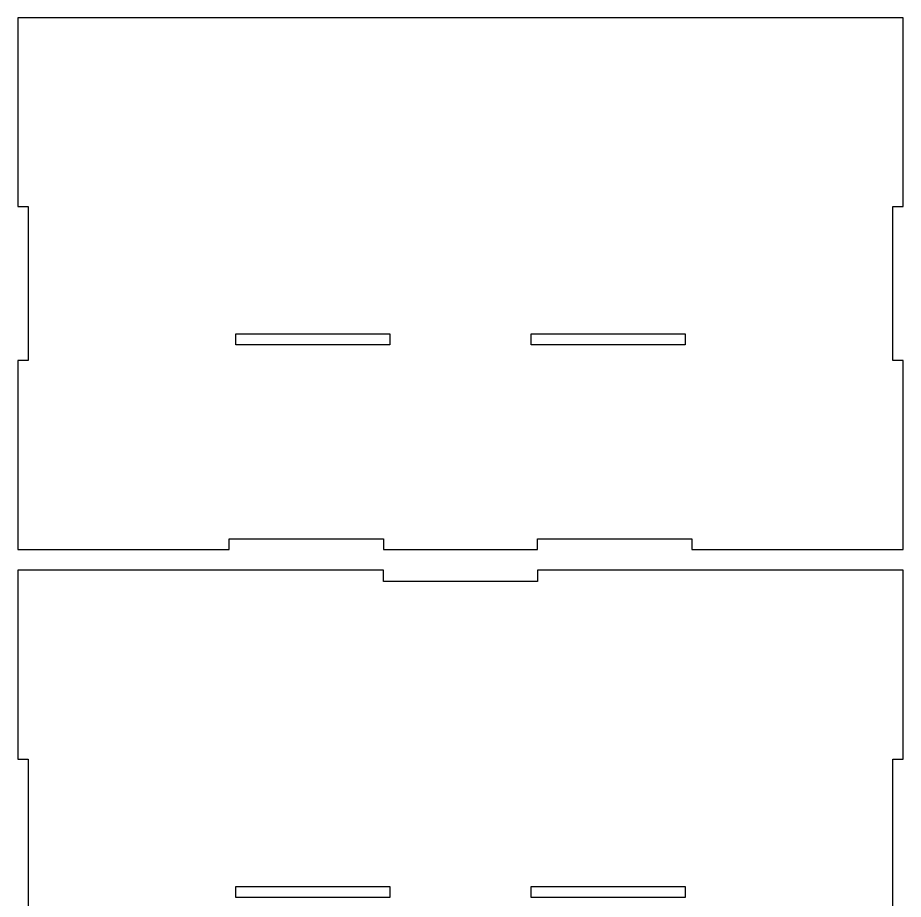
# Model space of a CAD drawing. Header units: millimetres. Extents: x 240 to 1017, y -90 to 481.
# Drawn here: x 762.9 to 1016.9, y 222.8 to 475.5 of the extents above; entities that cross this region are included whole.
import ezdxf

# ---------------------------------------------------------------- set-up
doc = ezdxf.new("R2010")
doc.units = ezdxf.units.MM
doc.layers.add('back_outsideCutPath', color=18, linetype='Continuous', true_color=0x000000)
doc.layers.add('Default', color=18, linetype='Continuous', true_color=0x000000)

msp = doc.modelspace()

# ---------------------------------------------------------------- linework, layer by layer
at = {"layer": 'back_outsideCutPath'}
msp.add_lwpolyline([(762.93, 475.47), (762.93, 421.37), (765.93, 421.37), (765.93, 377.17), (762.93, 377.17), (762.93, 332.96), (762.93, 323.07), (823.62, 323.07), (823.62, 326.07), (867.82, 326.07), (867.82, 323.07), (912.03, 323.07), (912.03, 326.07), (956.24, 326.07), (956.24, 323.07), (1000.45, 323.07), (1016.93, 323.07), (1016.93, 377.17), (1013.93, 377.17), (1013.93, 421.37), (1016.93, 421.37), (1016.93, 465.58), (1016.93, 475.47)], close=True, dxfattribs=at)
at = {"layer": 'Default'}
for points in [[(825.49, 384.86), (869.7, 384.86), (869.7, 381.69), (825.49, 381.69)], [(910.16, 384.86), (954.37, 384.86), (954.37, 381.69), (910.16, 381.69)], [(825.49, 226.46), (869.7, 226.46), (869.7, 223.29), (825.49, 223.29)], [(910.16, 226.46), (954.37, 226.46), (954.37, 223.29), (910.16, 223.29)]]:
    msp.add_lwpolyline(points, close=True, dxfattribs=at)
msp.add_lwpolyline([(1013.93, 218.77), (1013.93, 262.97), (1016.93, 262.97), (1016.93, 307.18), (1016.93, 317.07), (912.03, 317.07), (912.03, 313.9), (867.82, 313.9), (867.82, 317.07), (762.93, 317.07), (762.93, 262.97), (765.93, 262.97), (765.93, 218.77)], dxfattribs=at)

doc.saveas('drawing.dxf')
